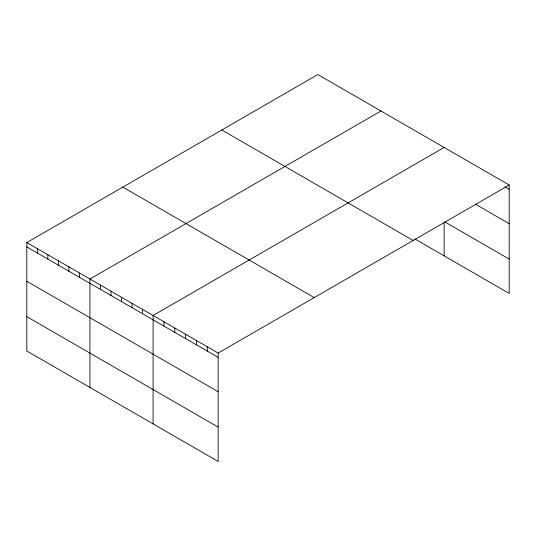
<?xml version="1.0" encoding="UTF-8"?>
<svg xmlns="http://www.w3.org/2000/svg" width="536" height="536" viewBox="0 0 536 536"><rect width="100%" height="100%" fill="white"/><g stroke="black" fill="none" stroke-linecap="round" stroke-linejoin="round"><path stroke-width="0.8" d="M509.2 185.014L317.848 74.538L26.8 242.574L26.8 350.986L218.152 461.463L218.152 353.05L509.2 185.014L509.2 293.427L414.676 238.848M380.995 110.992L89.948 279.028L89.948 387.448M444.143 147.454L153.088 315.49L153.088 423.902M504.865 186.843L509.2 189.349M475.224 204.075L509.2 223.693M444.867 221.938L509.2 259.082M221.804 129.987L413.156 240.463M122.844 187.124L314.197 297.594M26.8 242.574L218.152 353.05M26.8 246.908L218.152 357.385M26.8 281.253L218.152 391.729M26.8 316.642L218.152 427.118M444.143 222.34L444.143 255.866M207.305 346.785L207.305 351.12M196.464 340.528L196.464 344.862M185.617 334.27L185.617 338.605M174.776 328.005L174.776 332.34M163.936 321.747L163.936 326.082M142.569 309.413L142.569 313.748M132.044 303.336L132.044 307.671M121.518 297.259L121.518 301.594M110.992 291.182L110.992 295.517M100.466 285.105L100.466 289.44M79.422 272.951L79.422 277.293M68.896 266.881L68.896 271.216M58.37 260.804L58.37 265.139M47.851 254.727L47.851 259.062M37.326 248.65L37.326 252.985"/></g></svg>
